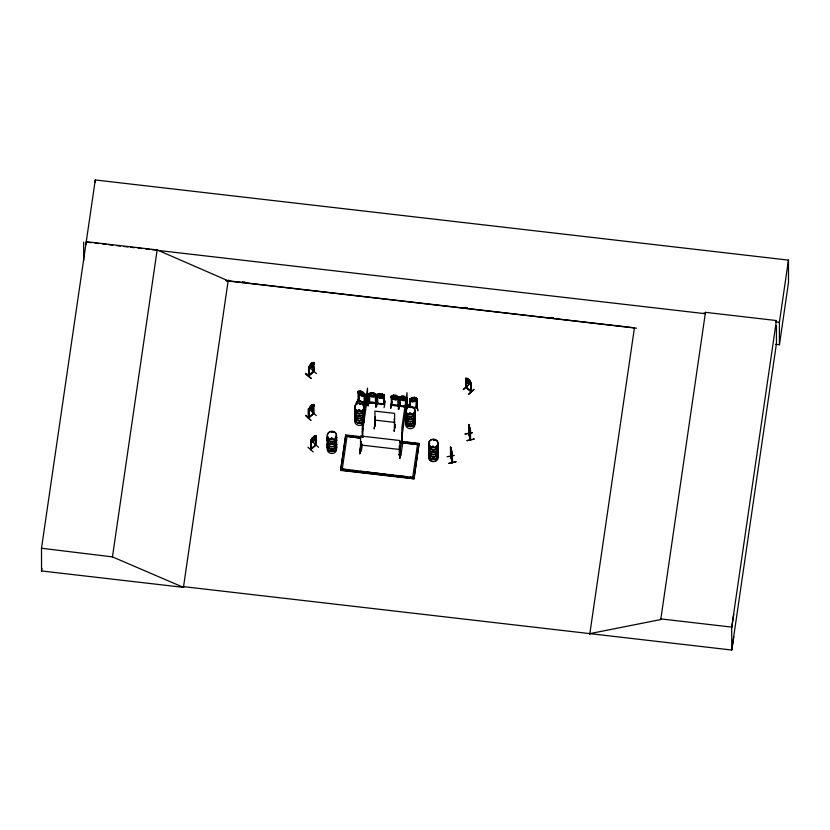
<?xml version="1.0" encoding="UTF-8"?>
<svg xmlns="http://www.w3.org/2000/svg" width="830" height="830" viewBox="0 0 830 830"><rect width="100%" height="100%" fill="white"/><g stroke="black" fill="none" stroke-linecap="round" stroke-linejoin="round"><path stroke-width="1.25" d="M466.346 387.423L465.941 378.366L465.9 387.299M465.952 387.019L471.357 391.47M470.662 391.594L470.807 382.371L470.579 391.241L471.295 391.428L466.668 387.423M399.51 442.432L405.673 443.116L399.521 442.39M405.725 442.608L399.562 441.892L405.673 443.116M384.321 396.916L381.904 397.985L379.476 397.726C372.421 396.232 382.454 389.146 379.424 397.829L381.945 398.026L384.404 396.937M379.424 397.829L376.965 396.076M381.893 395.879L380.264 396.263L379.476 395.63L380.264 393.794M381.893 395.256L381.074 393.877M381.893 398.058L381.935 393.752L384.404 395.433L381.893 393.783L379.424 393.555L378.252 395.941L379.881 396.958L383.097 396.45L383.097 395.381L381.883 393.856L379.455 393.596M384.311 395.516L383.688 395.132L384.321 395.443M391.148 396.356L393.659 395.163L392.434 397.58L395.692 398.774L397.29 398.089L396.128 395.391L396.128 399.738L398.597 398.504L396.128 399.738L393.617 399.469L391.148 397.788L391.158 396.284L393.617 395.122L396.128 395.391L398.597 397.072M391.148 397.788L393.659 399.438L396.138 399.666M393.669 399.365L393.607 395.194M396.086 397.518L394.458 397.902L393.669 397.269L394.458 395.433M363.986 401.979L371.384 402.789M362.471 428.114L362.492 437.099M361.206 441.747L360.573 441.446L361.206 441.747L361.133 450.804L361.309 450.151L360.49 450.69L360.562 435.989L399.956 440.543L399.863 455.286C400.859 453.948 398.857 444.403 399.936 446.229M367.69 394.188C367.441 391.21 367.451 407.229 367.534 402.228M360.573 447.183L359.629 453.792L360.946 447.246M360.697 448.314L359.981 453.792M360.625 450.711L361.309 450.483M367.773 393.596L367.7 403.245L367.835 402.208M377.121 394.416L377.785 394.489L377.121 394.416L377.1 403.629L384.332 404.49L384.352 395.215M377.121 400.143L376.581 406.804M377.795 403.152L377.681 403.764L377.059 403.069M383.709 403.795L383.74 404.428L383.657 395.433M384.083 407.603L385.296 401.046M391.916 396.335L391.231 396.315L391.968 396.346L392.04 405.351L391.231 405.299L398.608 406.077L398.545 396.854L397.85 397.01L398.545 396.854M391.366 405.32L397.819 405.528M392.04 405.351C388.585 404.252 399.157 404.812 398.442 406.129L397.788 405.663L398.525 405.797M397.788 405.984L398.639 405.517M398.566 409.283L399.126 402.488M399.189 402.654L398.224 409.221M403.525 406.295L409.647 407.125M400.06 454.674L399.396 454.892M402.156 433.302L401.979 432.679L402.156 442.359M406.939 398.732L407.281 398.161L407.198 407.821L407.281 398.161M399.873 455.245L399.406 454.529M399.987 458.44L400.548 451.645M402.249 441.902L401.959 441.29L401.896 442.328L401.886 427.813L407.011 392.673L407.032 403.09M400.558 451.779L399.635 458.243M401.99 441.664L402.197 441.944M406.99 407.188L407.208 407.748M375.222 416.619L375.233 425.873L374.952 425.178M375.129 422.335L374.174 428.954L375.316 422.2M394.25 418.828L394.592 428.114L394.582 413.392L374.88 411.12L375.274 425.603M394.157 431.258L395.101 424.483L394.157 431.071M183.658 586.654L183.554 587.381L41.541 570.957L41.5 548.257L95.274 179.965L788.459 260.122L788.5 282.594L779.432 344.751L775.573 344.305M41.541 570.957L41.915 568.394M733.793 636.714L731.749 650.035L183.565 586.644L183.451 587.37L112.455 556.878L157.161 249.903L86.206 241.696L86.216 244.591M183.451 587.37L228.26 280.094M401.45 441.404L402.882 441.851L400.963 455.027L399.521 454.861L401.45 441.404L419.098 443.438L413.973 478.858L340.611 470.371L345.737 434.962L360.708 436.694M340.611 470.371L345.737 434.962M362.399 432.233L367.524 397.093M362.337 444.185L361.455 450.451L360.023 450.285L360.894 444.019M369.018 402.125L369.568 402.789L368.904 402.706L368.79 393.7L369.537 393.866M368.779 395.194L371.28 396.875L373.759 397.124L376.218 395.983M368.945 399.23L367.949 405.829L369.277 399.106M368.313 405.829L369.319 399.106M368.769 393.773L371.29 392.6L370.066 394.997L373.313 396.221L374.911 395.557L373.697 392.953L371.238 392.632L368.852 393.794L369.589 393.866M372.888 392.974L373.708 394.976L372.888 395.433L371.29 394.696L372.079 392.881M376.125 394.634L375.492 394.25L376.125 394.561M376.135 395.962L376.218 394.561M375.585 402.892C377.536 404.615 372.826 400.631 369.682 402.332L369.537 393.762M375.751 406.731C378.978 385.193 373.137 421.661 377.494 400.216M399.458 405.652L400.226 406.337L400.05 397.29C397.425 396.636 408.474 396.035 401.813 396.169M399.904 402.83L398.919 409.232M403.453 396.574L401.865 397.612L402.654 398.877L404.283 398.514L403.463 396.501M406.129 397.985L406.731 397.861L405.984 398.089M406.793 407.094L406.005 406.441L406.825 406.866M406.161 406.42L406.119 407.053M401.896 436.798L407.022 401.668M406.482 408.983L406.752 406.461L400.257 405.87M406.482 409.169L407.333 403.515L406.897 409.221M413.973 478.858L419.098 443.438M589.736 634.348L634.442 327.798L225.625 280.519L228.157 280.81L157.161 249.903M589.84 633.632L660.753 619.553L705.469 312.339L776.424 320.546L731.707 627.107L731.749 650.035L776.465 343.485L776.434 325.64M779.432 344.751L779.391 322.279L788.459 260.122M731.718 627.76L733.762 614.439M452.163 462.248L450.856 455.919M468.618 424.566L468.971 433.509L470.6 439.921L470.423 430.272L470.33 439.9L468.701 433.167M469.189 434.08L468.753 424.96M470.185 439.319L470.33 439.578M331.751 438.095L330.755 438.769M332.674 432.471L332.498 432.347M331.004 438.406L330.9 439.08M330.973 438.52L331.647 438.323M331.647 439.06L331.824 438.448M332.145 438.935L332.01 438.282M360.199 404.117L359.566 404.044M358.249 410.362L359.017 410.736M358.487 410.165L358.612 410.694M360.282 404.086L359.753 403.619M358.29 410.497C359.006 412.396 360.085 409.138 359.317 410.694M359.131 410.819L359.463 410.279M410.653 407.603L410.86 406.908L410.58 407.489M410.269 413.921L409.325 414.097M433.654 440.325L434.246 440.025M434.215 440.19L433.685 440.128M451.043 449.435L451.302 448.895M469.168 426.703L469.417 426.153M465.889 387.008L471.367 391.802L470.807 382.371M313.18 371.498C315.078 370.024 306.374 377.111 309.102 375.368M313.377 363.073L313.18 371.726M308.293 417.656L308.885 417.469M313.346 404.895L313.035 413.859L313.626 413.018L313.813 413.568L313.252 414.035L313.076 407.395M315.265 445.025L315.618 445.471L315.857 444.507M315.618 445.139L316.043 435.989L315.307 436.321M312.173 362.689L310.368 364.256L309.517 367.503L311.862 366.31L313.014 364.463L312.111 362.637L308.584 367.233M305.824 373.718L311.074 378.459L305.606 373.915M305.751 415.674L310.991 420.447L305.782 415.498M313.169 451.945L307.94 447.225M394.592 427.782L394.323 427.419M417.096 398.576L417.023 407.592L416.297 407.675L417.075 407.022M358.166 391.314L358.778 391.553L358.166 391.314L358.114 400.6L358.695 400.807M360.23 390.951L362.534 391.874L363.571 394.873L362.108 395.132L359.12 393.098L360.23 390.951L357.927 391.542C357.429 394.053 360.49 395.464 362.544 396.149L364.733 395.588M360.967 391.542L362.471 393.991L360.241 393.098L360.998 391.48M356.153 403.256L359.577 397.342L356.184 403.245M360.272 395.205L362.502 396.097M359.514 397.29L356.475 403.359M360.199 391.013L362.534 391.874L364.806 394.198M358.581 400.465L358.602 391.708M364.733 402.892L364.256 402.363L364.048 402.892L364.806 403.193L364.827 393.97L364.09 394.001M364.827 393.97L362.461 391.957M364.173 402.975L364.91 402.986M363.395 406.119L366.393 399.873L363.374 405.953M363.426 406.14L366.424 400.029M311.333 440.18L310.752 449.653L316.043 445.005M313.896 363.934L312.184 366.964L310.316 368.479L308.532 368.603L310.368 368.53M313.813 413.247L308.283 417.947L308.335 408.951L309.092 408.713L308.521 418.164L308.511 409.117L312.08 404.667L313.865 404.542L313.75 405.963M308.563 410.58C310.908 411.265 312.817 407.914 313.865 405.974M316.095 436.041L314.228 436.175L315.161 437.939L312.837 440.803L311.665 440.979L312.454 437.68L310.731 440.709L312.454 437.68L314.259 436.113L316.043 435.989L316.095 437.472L312.454 441.965M412.946 397.674L412.168 399.645L412.956 400.143L414.595 399.479L413.755 397.622M332.042 432.046L332.747 431.963L332.176 431.901M332.083 432.025L332.643 432.036M359.535 403.816L360.064 403.619M411.099 407.426L403.484 406.544L408.422 407.094M409.19 413.516L410.57 413.682M410.259 413.382L409.792 414.18L409.46 413.382M409.449 413.62L409.792 413.278M433.208 446.011L432.461 446.322L432.762 446.976M308.438 375.627L313.128 371.643M313.823 362.586C312.63 361.797 314.944 369.433 313.844 371.674L308.376 375.959L308.905 366.549L309.102 375.731M309.102 375.793L308.926 375.202M313.18 371.467L313.47 371.996M308.345 417.604L308.636 418.102L313.75 413.589M310.586 449.009L311.302 448.802L310.752 449.331M310.586 449.435L316.043 444.735L311.115 448.729M417.054 407.312L412.79 407.665M412.78 407.426L417.023 407.592L416.982 399.655M450.773 448.366L450.565 447.204L452.143 453.74M468.888 425.624L468.597 424.483L468.66 433.644M375.388 403.131C379.767 403.909 365.283 401.886 369.682 402.571M399.438 406.005L406.793 406.762M468.701 433.302L470.288 439.61M450.597 455.971L452.236 462.704L452.309 453.014L452.174 462.673M452.371 461.739L452.122 462.258M409.294 404.667L409.46 406.887M308.438 375.855L309.082 366.819M305.845 373.552L311.043 378.324M332.01 439.018L331.066 439.122M410.964 407.603L410.611 407.291M434.277 440.056L433.468 440.149M432.575 446.364L432.492 447.111M433.457 446.924L432.306 446.789M465.869 378.397L466.346 378.719M471.284 382.796C471.399 387.174 465.786 381.821 465.931 379.746M468.732 379.746L468.162 379.227L467.601 380.576L469.324 382.111L468.794 379.694M471.108 391.625L471.098 382.962L469.407 380.016L470.185 383.315L467.892 382.122L466.73 380.233L467.622 378.428L465.806 378.335L465.869 379.798M467.57 382.755L469.417 384.29M468.628 384.684L463.306 389.498M463.358 389.571L468.628 384.871M466.429 387.776L466.605 381.188M468.628 394.271L473.889 389.384M468.67 394.281L473.94 389.581M311.209 369.07L316.448 373.614M313.439 371.643L313.844 371.342M308.708 376.094L313.844 371.601M311.458 405.434L310.316 408.277L312.059 406.762L311.406 405.382M313.076 404.822L313.802 404.615L312.028 404.615M308.438 409.169L309.03 408.64M312.09 408.951L310.306 410.456M311.115 411.047L316.355 415.602M308.885 417.231L313.211 413.786M313.699 436.922L312.547 439.765L314.29 438.25L313.636 436.87M310.565 440.44L311.281 440.139L310.877 449.601L310.794 440.668M315.971 436.061L315.452 445.513M313.346 442.546L318.554 447.297M384.311 404.449L384.3 403.795L377.878 403.256M360.479 450.659L360.666 450.047M360.583 450.109L361.237 450.161M368.904 402.706L376.218 403.556M399.593 405.663L400.06 406.378M406.69 407.105L399.417 406.275L399.5 397.031M469.137 433.831L469.064 433.229M450.586 455.898L450.7 456.593M358.104 399.946L358.757 400.786L358.778 394.126M364.827 402.924L358.01 400.195L364.152 402.446M364.152 402.353L364.048 402.892M313.647 362.42L313.719 371.363M313.553 404.407L313.626 413.34M315.805 444.558L315.991 445.077M409.75 406.825L409.73 399.126L412.147 397.549L414.616 397.331C419.472 397.529 414.398 403.39 416.432 407.696M409.73 406.596L409.709 398.898L414.627 397.404L415.799 399.832L412.572 400.911L410.933 400.185L412.105 397.518M412.147 401.751L409.636 400.548L412.157 401.824L414.637 401.679L417.023 399.998M332.083 432.274L332.643 432.409M331.886 439.122L331.222 439.205M433.333 447.038L432.669 447.121M399.355 397.3L401.865 396.138L400.641 398.535L402.27 399.572L405.486 399.095L404.283 396.418L406.783 398.161M404.283 400.693L405.974 399.894M399.604 405.953L400.112 405.725M466.087 387.133L466.616 387.247L466.221 386.884M409.325 404.511L409.564 406.897M408.962 404.698L409.18 406.908L409.366 404.501M468.608 425.915L469.718 431.693M469.168 427.326L469.707 429.452L469.593 426.869M468.888 426.693L469.977 430.936L468.96 424.514M470.569 430.863L469.79 427.398M465.101 433.831L472.457 432.731M465.184 434.111L472.457 432.544M474.117 439.039L466.844 440.678L474.117 439.08M451.115 447.941L450.586 447.308M451.593 454.425L450.586 448.688M451.665 450.14L451.852 453.678L450.773 449.435M451.126 452.215L450.565 448.636M452.122 453.678L452.309 453.014M451.665 454.342L452.122 455.079M454.332 455.38L447.069 456.728M450.7 456.915L450.991 447.837M702.937 313.501L705.469 312.993L705.469 312.339M466.138 387.185L466.118 378.2M390.733 408.256L391.687 401.668L390.671 408.412M377.692 403.733L377.692 394.686M354.763 413.599L354.784 413.599A4.658 4.15 -0.1 0 0 358.819 418.247A4.658 4.15 -0.1 0 0 364.038 414.668M327.29 448.906L327.311 448.906A4.638 4.14 -0.1 0 0 332.56 453.481A4.638 4.14 -0.1 0 0 336.233 447.785M412.956 397.746L413.765 397.695M416.307 398.597L417.002 398.597M412.811 407.893L417.023 407.592M416.785 403.971L417.801 410.746L416.888 404.127M312.09 362.7L313.896 362.513L313.958 363.986M312.485 441.902L310.679 442.089L312.547 441.954L314.321 440.44L315.981 437.452M469.324 384.28L471.17 384.435M308.885 375.534L308.905 366.549M315.774 444.88L315.794 438.468M380.254 393.866L381.063 393.949M394.447 395.505L396.086 396.896M397.788 396.958L397.975 405.735M377.131 403.401L384.373 404.2M399.521 442.068L403.256 442.483M399.355 454.902L400.06 455.006L399.22 454.85M416.37 407.665L416.245 407.084M87.482 242.267L91.279 242.702M95.077 243.138L98.884 243.584M102.681 244.02L106.479 244.466M109.021 244.757L112.818 245.192M116.615 245.639L120.423 246.074M124.22 246.51L128.028 246.956M130.559 247.247L134.356 247.682M138.164 248.129L141.961 248.564M145.758 249L149.566 249.446M152.097 249.737L705.365 313.719M775.562 321.833L779.391 322.279M242.412 281.723L244.975 282.024M464.831 307.442L467.404 307.743M550.975 317.413L553.548 317.703M226.766 280.841L636.434 328.213M371.249 392.559L373.749 392.849L376.208 394.634M372.068 392.943L372.877 393.036M400.112 397.3L399.458 397.259M406.067 397.985L406.077 404.21M404.335 400.662L401.824 400.444L399.365 398.659M374.89 420.105L394.592 422.387M363.384 436.995L361.942 437.109M348.403 435.543L353.321 436.113M355.79 436.404L360.718 436.974M406.576 442.276L419.098 443.718M360.521 437.97L346.982 436.404L360.531 438.25M360.573 444.973L399.977 449.528M399.521 454.581L400.963 455.027M349.918 470.154L342.23 468.981L412.718 477.416L410.155 477.115M352.48 470.444L357.616 471.035M360.179 471.336L364.017 471.782M366.58 472.073L371.705 472.675M374.268 472.965L379.403 473.557M381.966 473.857L385.805 474.304M388.367 474.594L393.493 475.185M396.055 475.486L407.592 476.825M340.611 470.091L413.973 478.578M731.707 627.107L660.753 618.9L660.753 619.553M41.5 548.257L112.455 556.878M375.534 394.447L375.544 403.515M452.454 453.605L452.485 462.652L450.856 456.241L450.835 447.256M399.303 455.172L399.303 445.928M364.131 393.918L364.712 394.177L364.733 403.224L358.083 400.216M470.288 439.942L470.423 430.272M354.763 420.727L354.804 420.748A4.638 4.14 -0.1 0 0 359.442 425.417A4.638 4.14 -0.1 0 0 364.028 420.727M327.259 441.902L327.3 441.913A4.638 4.14 -0.1 0 0 333.141 446.457A4.638 4.14 -0.1 0 0 335.611 439.942M414.585 397.446L417.023 398.67M368.842 402.737L368.925 393.493M396.076 395.495L398.504 397.155M312.049 404.729L312.92 406.451L310.607 409.315L309.434 409.491L310.223 406.192M358.519 410.964L358.29 410.331M467.56 378.48L469.407 380.016M471.098 382.962L470.558 382.568M465.983 387.423L471.108 391.947M311.499 363.395L312.153 364.775L310.97 366.352L310.41 366.289L310.908 363.903M311.302 449.123L311.053 442.587M451.043 448.034L450.483 447.225L450.545 456.376M406.742 406.524L406.627 407.146M406.067 407.032L406.005 406.441M469.375 380.026L471.108 383.066M465.869 379.715L467.601 382.744M469.334 426.174L469.521 426.879M468.701 424.566L468.774 425.074M470.081 430.189L470.32 430.915M451.219 448.916L451.582 452.184L451.043 450.068M451.966 452.931L452.205 453.647M315.317 445.274L315.307 438.883M309.019 417.718L308.812 408.526M469.106 425.105L469.137 434.163M450.628 447.692L450.763 456.946M417.656 443.552L412.531 478.692M410.383 398.846L410.414 406.783M402.239 432.71L402.249 442.234M399.24 454.581L399.209 455.141M391.314 396.055L391.355 405.351M376.156 394.333L376.052 403.608M375.492 396.823L375.534 403.546M367.441 403.224L367.503 388.108L362.378 423.248L362.409 437.369M364.204 393.721L364.152 403.017M362.731 428.145L362.669 437.4M361.455 450.451L360.023 450.285M361.237 441.519L361.299 450.752M347.168 435.408L342.043 470.548M313.75 404.563L313.75 413.651M313.169 365.408L313.128 371.871M95.274 179.965L95.284 182.455M83.674 242.08L83.706 260.651M437.669 446.696A4.638 4.14 -0.1 0 1 434.588 452.277A4.638 4.14 -0.1 0 1 428.788 448.833M428.788 447.754A4.638 4.14 -0.1 0 1 429.701 445.772M437.732 446.53A4.71 4.202 -0.1 0 1 433.395 452.34A4.71 4.202 -0.1 0 1 429.027 446.54M437.732 444.05A4.71 4.202 -0.1 0 1 433.385 449.86A4.71 4.202 -0.1 0 1 429.027 444.06M437.669 446.281A4.638 4.14 -0.1 0 1 433.395 452.008A4.638 4.14 -0.1 0 1 429.1 446.291M437.659 444.216A4.638 4.14 -0.1 0 1 434.588 449.798A4.638 4.14 -0.1 0 1 428.788 446.353M428.778 445.274A4.638 4.14 -0.1 0 1 429.701 443.293M437.732 446.395A4.71 4.202 -0.1 0 1 433.395 452.215A4.71 4.202 -0.1 0 1 429.027 446.416M437.732 443.915A4.71 4.202 -0.1 0 1 433.385 449.736A4.71 4.202 -0.1 0 1 429.027 443.936M437.659 443.801A4.638 4.14 -0.1 0 1 433.385 449.528A4.638 4.14 -0.1 0 1 429.089 443.811M437.68 453.761A4.638 4.14 -0.1 0 1 432.804 459.457A4.638 4.14 -0.1 0 1 429.712 452.848M437.752 453.595A4.71 4.202 -0.1 0 1 432.793 459.374A4.71 4.202 -0.1 0 1 429.66 452.661M437.669 448.999A4.638 4.14 -0.1 0 1 433.395 454.726A4.638 4.14 -0.1 0 1 429.1 449.02M437.742 451.115A4.71 4.202 -0.1 0 1 432.783 456.894A4.71 4.202 -0.1 0 1 429.65 450.182M437.68 453.346A4.638 4.14 -0.1 0 1 432.804 459.042A4.638 4.14 -0.1 0 1 429.712 452.423A4.71 4.202 -0.1 0 0 432.793 459.249A4.71 4.202 -0.1 0 0 437.752 453.471M437.68 451.281A4.638 4.14 -0.1 0 1 432.793 456.977A4.638 4.14 -0.1 0 1 429.712 450.358M429.65 450.047A4.71 4.202 -0.1 0 0 432.783 456.77A4.71 4.202 -0.1 0 0 437.742 450.991A4.638 4.14 -0.1 0 1 432.793 456.562A4.638 4.14 -0.1 0 1 429.712 449.943M335.611 437.846A4.638 4.14 -0.1 0 1 333.141 444.361A4.638 4.14 -0.1 0 1 327.331 439.838M335.662 437.659A4.71 4.202 -0.1 0 1 332.55 444.392A4.71 4.202 -0.1 0 1 327.58 438.624M331.326 438.365A4.638 4.14 -0.1 0 1 332.529 438.365M336.275 436.134A4.71 4.202 -0.1 0 1 331.938 441.954A4.638 4.14 -0.1 0 1 327.331 437.358M327.57 436.144A4.71 4.202 -0.1 0 0 331.938 441.954A4.638 4.14 -0.1 0 0 336.524 437.348M335.611 437.431A4.638 4.14 -0.1 0 1 333.141 443.946A4.638 4.14 -0.1 0 1 327.331 439.423M335.662 437.535A4.71 4.202 -0.1 0 1 332.55 444.268A4.71 4.202 -0.1 0 1 327.58 438.499M336.275 436.009A4.71 4.202 -0.1 0 1 331.938 441.819A4.71 4.202 -0.1 0 1 327.57 436.02M336.212 435.885A4.638 4.14 -0.1 0 1 332.54 441.57A4.638 4.14 -0.1 0 1 327.331 436.943M336.544 447.972A4.638 4.14 -0.1 0 1 331.346 451.541A4.638 4.14 -0.1 0 1 327.342 446.914M335.621 444.922A4.638 4.14 -0.1 0 1 336.544 446.893M336.295 445.679A4.71 4.202 -0.1 0 1 331.948 451.499A4.71 4.202 -0.1 0 1 327.591 445.7M335.611 440.149A4.638 4.14 -0.1 0 1 333.141 446.665A4.638 4.14 -0.1 0 1 327.342 442.141M336.285 443.199A4.71 4.202 -0.1 0 1 331.948 449.02A4.71 4.202 -0.1 0 1 327.58 443.22M336.223 445.44A4.638 4.14 -0.1 0 1 332.56 451.126A4.638 4.14 -0.1 0 1 327.342 446.499M336.534 445.492A4.638 4.14 -0.1 0 1 331.346 449.061A4.638 4.14 -0.1 0 1 327.342 444.434M335.611 442.442A4.638 4.14 -0.1 0 1 336.534 444.413M336.295 445.554A4.71 4.202 -0.1 0 1 331.948 451.375A4.71 4.202 -0.1 0 1 327.591 445.565M327.58 443.085A4.71 4.202 -0.1 0 0 331.948 448.895A4.71 4.202 -0.1 0 0 336.285 443.075A4.638 4.14 -0.1 0 1 332.55 448.646A4.638 4.14 -0.1 0 1 327.342 444.009M414.595 413.859A4.638 4.14 -0.1 0 1 410.321 419.586A4.638 4.14 -0.1 0 1 406.026 413.88M414.668 413.693A4.71 4.202 -0.1 0 1 409.709 419.472A4.71 4.202 -0.1 0 1 406.576 412.759M414.606 415.955A4.638 4.14 -0.1 0 1 410.331 421.682A4.638 4.14 -0.1 0 1 406.036 415.965M408.536 413.724A4.638 4.14 -0.1 0 1 410.923 413.444M414.595 415.799A4.627 4.129 -0.1 0 1 410.331 421.505A4.627 4.129 -0.1 0 1 406.046 415.809M408.547 413.568A4.627 4.129 -0.1 0 1 410.912 413.288M414.658 411.213A4.71 4.202 -0.1 0 1 409.709 416.992A4.71 4.202 -0.1 0 1 406.565 410.279M414.595 413.444A4.638 4.14 -0.1 0 1 410.321 419.171A4.638 4.14 -0.1 0 1 406.026 413.465M414.595 411.379A4.638 4.14 -0.1 0 1 410.321 417.106A4.638 4.14 -0.1 0 1 406.026 411.4M414.658 411.078A4.71 4.202 -0.1 0 1 409.709 416.868A4.71 4.202 -0.1 0 1 406.565 410.145M414.595 410.964A4.638 4.14 -0.1 0 1 410.321 416.691A4.638 4.14 -0.1 0 1 406.026 410.975M414.606 420.924A4.638 4.14 -0.1 0 1 410.331 426.651A4.638 4.14 -0.1 0 1 406.046 420.945M414.678 420.758A4.71 4.202 -0.1 0 1 409.719 426.537A4.71 4.202 -0.1 0 1 406.586 419.824M414.616 422.999A4.638 4.14 -0.1 0 1 410.342 428.726A4.638 4.14 -0.1 0 1 406.046 423.02M414.606 416.162A4.638 4.14 -0.1 0 1 410.331 421.889A4.638 4.14 -0.1 0 1 406.036 416.183M414.678 418.279A4.71 4.202 -0.1 0 1 409.719 424.057A4.71 4.202 -0.1 0 1 406.586 417.345M414.606 420.509A4.638 4.14 -0.1 0 1 410.331 426.236A4.638 4.14 -0.1 0 1 406.036 420.53M414.606 418.445A4.638 4.14 -0.1 0 1 410.331 424.172A4.638 4.14 -0.1 0 1 406.036 418.465M414.678 420.634A4.71 4.202 -0.1 0 1 409.719 426.413A4.71 4.202 -0.1 0 1 406.586 419.7M414.678 418.154A4.71 4.202 -0.1 0 1 409.719 423.933A4.71 4.202 -0.1 0 1 406.586 417.22M414.606 418.03A4.638 4.14 -0.1 0 1 410.331 423.757A4.638 4.14 -0.1 0 1 406.036 418.05M363.706 413.714A4.638 4.14 -0.1 0 1 354.815 411.607M364.09 411.307A4.71 4.202 -0.1 0 1 359.421 416.069A4.71 4.202 -0.1 0 1 354.742 411.327M357.637 410.3A4.658 4.15 -0.1 0 1 360.023 410.01M364.08 408.951A4.71 4.202 -0.1 0 1 359.421 413.714A4.71 4.202 -0.1 0 1 354.742 408.972M364.017 412.251A4.638 4.14 -0.1 0 1 358.819 415.82A4.638 4.14 -0.1 0 1 354.815 411.182M364.007 410.186A4.638 4.14 -0.1 0 1 358.819 413.755A4.638 4.14 -0.1 0 1 354.815 409.117M364.08 408.827A4.71 4.202 -0.1 0 1 359.421 413.589A4.71 4.202 -0.1 0 1 354.742 408.837M364.007 409.771A4.638 4.14 -0.1 0 1 358.809 413.34A4.638 4.14 -0.1 0 1 354.815 408.702M363.167 421.609A4.71 4.202 -0.1 0 1 354.752 418.517M364.1 418.507A4.71 4.202 -0.1 0 1 364.1 419.596M363.716 420.779A4.638 4.14 -0.1 0 1 354.835 418.673M364.028 418.652A4.638 4.14 -0.1 0 1 364.028 419.731M364.038 414.844A4.658 4.15 -0.1 0 1 358.819 418.424A4.658 4.15 -0.1 0 1 354.804 413.776M363.779 418.175A4.71 4.202 -0.1 0 1 354.752 416.038M364.09 416.027A4.71 4.202 -0.1 0 1 364.1 417.117M363.115 421.298A4.638 4.14 -0.1 0 1 354.825 418.258M364.028 418.237A4.638 4.14 -0.1 0 1 364.028 419.316M363.104 419.233A4.638 4.14 -0.1 0 1 354.825 416.193M364.017 416.172A4.638 4.14 -0.1 0 1 364.028 417.251M363.167 421.484A4.71 4.202 -0.1 0 1 354.752 418.393M364.1 418.372A4.71 4.202 -0.1 0 1 364.1 419.472M364.09 415.892A4.71 4.202 -0.1 0 1 359.432 420.654A4.71 4.202 -0.1 0 1 354.752 415.913M363.716 417.884A4.638 4.14 -0.1 0 1 354.825 415.778M364.017 415.757A4.638 4.14 -0.1 0 1 364.028 416.836M469.79 431.6L470.34 432.409L469.79 431.6M455.992 461.771L448.729 463.42L456.002 461.802M417.469 444.558L402.695 442.846L417.469 444.558M433.395 454.508A4.638 4.14 -0.1 0 0 437.669 448.781A4.627 4.129 -0.1 0 1 433.395 454.508A4.638 4.14 -0.1 0 1 429.1 448.802A4.627 4.129 -0.1 0 0 433.395 454.508M430.563 446.592A4.638 4.14 -0.1 0 0 437.981 443.843A4.638 4.14 -0.1 0 0 431.6 439.485A4.638 4.14 -0.1 0 0 430.563 446.592M430.563 446.81A4.638 4.14 -0.1 0 0 437.981 444.05A4.638 4.14 -0.1 0 0 431.6 439.703A4.638 4.14 -0.1 0 0 430.563 446.81M432.804 461.532A4.638 4.14 -0.1 0 0 437.68 455.836A4.638 4.14 -0.1 0 1 432.804 461.542A4.638 4.14 -0.1 0 1 429.722 454.923A4.638 4.14 -0.1 0 0 432.804 461.532M329.105 438.676A4.638 4.14 -0.1 0 0 336.524 435.926A4.638 4.14 -0.1 0 0 330.143 431.579A4.638 4.14 -0.1 0 0 329.105 438.676M329.105 438.894A4.638 4.14 -0.1 0 0 336.524 436.144A4.638 4.14 -0.1 0 0 330.143 431.787A4.638 4.14 -0.1 0 0 329.105 438.894M407.489 413.755A4.638 4.14 -0.1 0 0 414.907 411.006A4.638 4.14 -0.1 0 0 408.526 406.659A4.638 4.14 -0.1 0 0 407.489 413.755M407.489 413.973A4.638 4.14 -0.1 0 0 414.907 411.224A4.638 4.14 -0.1 0 0 408.526 406.866A4.638 4.14 -0.1 0 0 407.489 413.973M356.589 410.445A4.638 4.14 -0.1 0 0 364.007 407.686A4.638 4.14 -0.1 0 0 357.626 403.339A4.638 4.14 -0.1 0 0 356.589 410.445M356.589 410.653A4.638 4.14 -0.1 0 0 364.007 407.904A4.638 4.14 -0.1 0 0 357.626 403.556A4.638 4.14 -0.1 0 0 356.589 410.653"/></g></svg>
